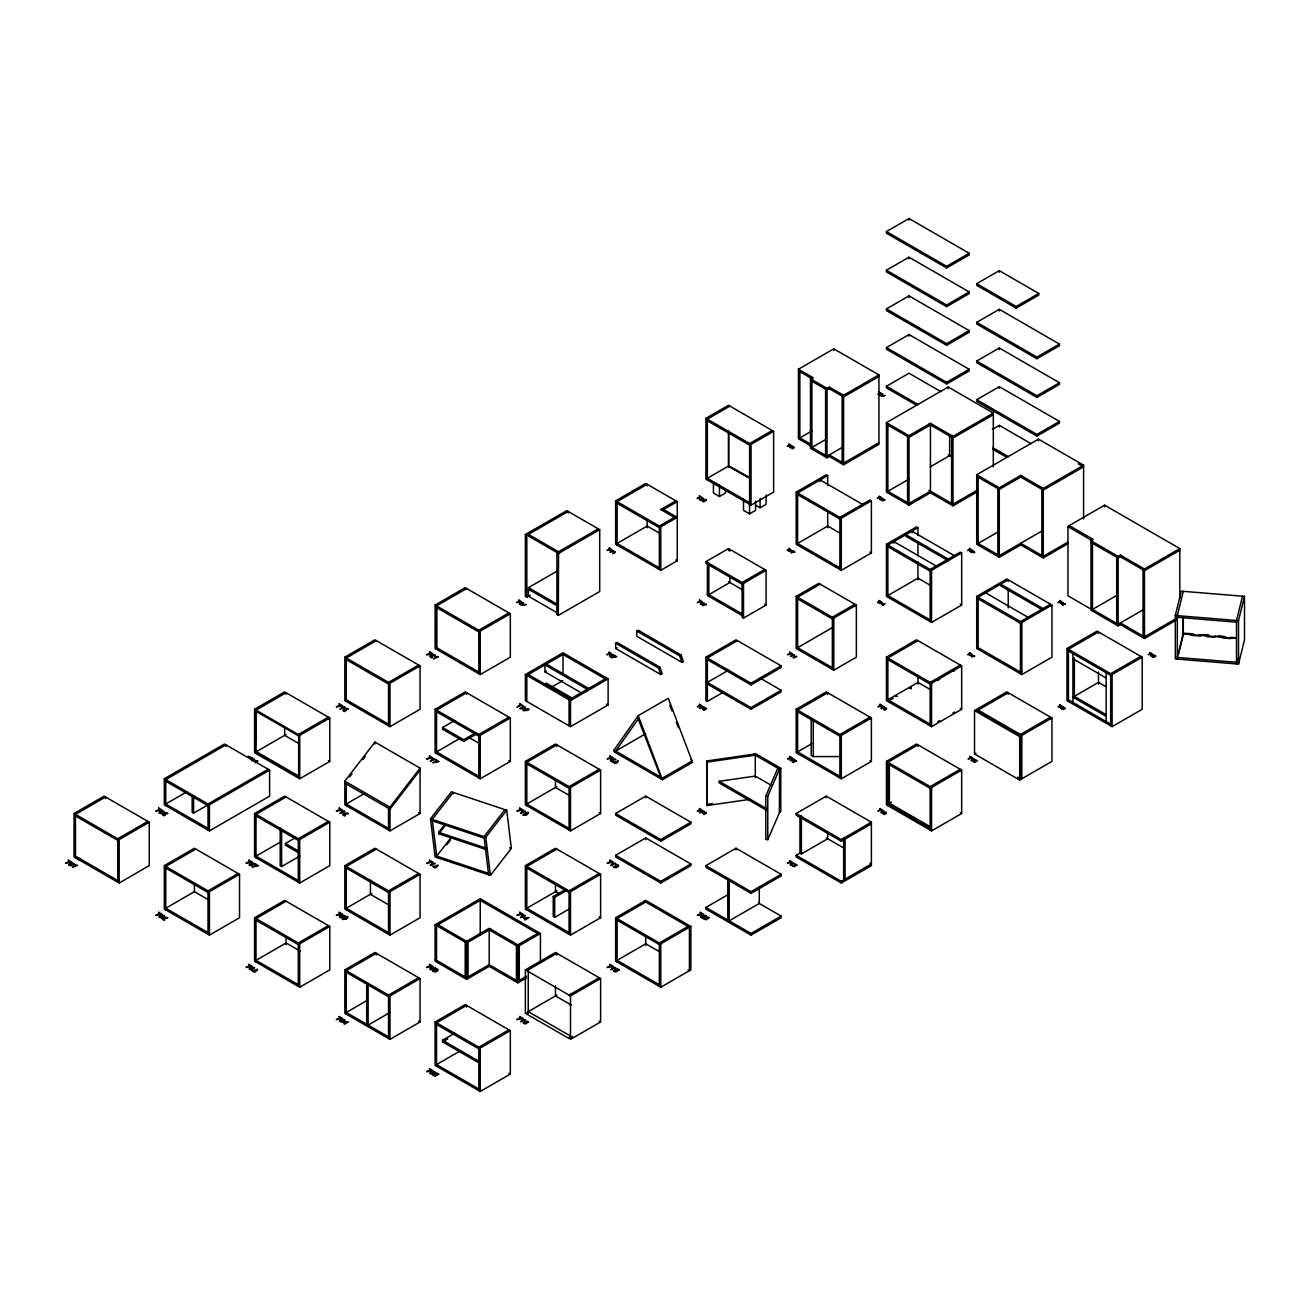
<?xml version="1.0" encoding="UTF-8"?>
<svg xmlns="http://www.w3.org/2000/svg" width="1310" height="1310" viewBox="0 0 1310 1310"><rect width="100%" height="100%" fill="white"/><g stroke="black" fill="none" stroke-linecap="round" stroke-linejoin="round"><path stroke-width="1.5" d="M911.154 687.111L909.746 688.077L911.105 687.341M1175.316 615.487L1181.309 591.17L1244.5 596.361L1244.5 639.788L1238.507 664.105L1175.316 658.914L1175.316 615.487L1238.507 620.678L1244.5 596.361M1183.307 591.334L1177.313 615.651L1177.313 659.077M1182.373 634.106L1183.225 634.171M1183.307 633.107L1193.082 634.286M1178.705 653.477L1183.307 634.76L1183.307 616.994M1242.502 596.197L1236.509 620.514L1236.509 663.941M1237.475 658.39L1236.509 662.287L1177.313 657.423L1183.094 633.958L1236.378 638.33M779.614 812.331L767.775 839.694L765.81 839.415L765.81 795.989L777.845 768.184M767.775 839.694L767.775 796.267L779.614 768.904L779.352 812.495L780.776 811.66L780.776 768.233L755.199 753.463L753.774 754.298L779.352 769.052L780.776 768.233M256.383 751.678L298.664 776.077L298.287 777.943L256.007 753.545L256.383 751.678L286.088 734.517M556.897 995.092L528.241 1011.647L526.8 1014.12L569.08 1038.519L572.617 1036.488M569.08 1038.519L570.505 1036.046L528.241 1011.647M896.024 696.085L897.284 696.445M613.997 750.106L638.216 715.653L668.297 698.295L692.515 762.355L662.434 779.728L613.997 751.76L613.997 750.106L662.434 778.075L692.515 760.701L690.861 759.751M662.434 779.728L638.216 715.653L638.216 718.961L615.651 751.072L645.732 733.698M344.841 781.169L374.938 742.082L420.068 768.135L420.068 813.51L389.971 830.884L344.841 804.831L344.841 781.169L389.971 807.222L389.971 830.884M349.655 776.863L352.062 773.735M362.903 759.669L365.31 756.541M389.971 807.222L420.068 768.135M420.068 770.083L389.971 809.171L344.841 783.118M430.499 818.799L451.442 791.813L506.724 810.235L511.342 848.389L490.382 875.375L435.117 856.953L430.499 818.799L485.764 837.221L490.382 875.375M486.78 849.764L438.834 833.782L438.654 832.325L444.712 824.53M438.834 833.782L444.892 825.971M451.475 837.024L436.688 856.085L488.466 873.344M446.726 844.835L450.427 840.07M504.972 809.645L484.012 836.631L488.63 874.785M485.764 837.221L506.724 810.235M79.026 858.672L76.979 858.672M911.072 688.389L909.779 687.799M79.664 858.705L78.911 859.737L80.532 860.064M886.444 231.559L909.009 218.541L969.187 253.272L969.187 254.926L946.622 267.96L886.444 233.213L886.444 231.559L946.622 266.307L969.187 253.272M886.444 270.237L909.009 257.202L969.187 291.95L969.187 293.604L946.622 306.638L886.444 271.89L886.444 270.237L946.622 304.984L969.187 291.95M886.444 308.914L909.009 295.88L969.187 330.628L969.187 332.281L946.622 345.3L886.444 310.568L886.444 308.914L946.622 343.662L969.187 330.628M705.91 418.316L728.475 405.281L773.62 431.334L773.62 492.134L751.039 505.169L705.91 479.116L705.91 418.316L751.039 444.368L773.62 431.334M729.916 406.1L707.334 419.135L707.334 479.935M811.136 446.055L798.429 438.719L798.429 369.24L833.782 348.82L878.928 374.889L878.928 444.368L843.574 464.788L829.279 456.535L827.019 457.829L810.464 448.282L810.464 378.786L812.724 377.493L812.724 379.13L798.429 370.894M530.255 595.215L526.8 597.196L525.375 596.377L525.375 534.529L566.755 510.638L599.702 529.666L599.702 591.514L558.322 615.389L556.897 614.57L556.897 552.722L598.261 528.831L598.261 530.484M525.375 534.529L526.8 535.348L568.18 511.473L568.18 513.111M976.72 283.68L999.284 270.646L1038.764 293.456L1038.764 295.094L1016.2 308.128L976.72 285.334L976.72 283.68L1016.2 306.474L1038.764 293.456M74.048 813.51L104.129 796.152L149.258 822.205L149.258 865.632L119.177 883.005L74.048 856.953L74.048 813.51L119.177 839.579L119.177 883.005M254.582 709.283L256.383 709.889L255.63 753.332L254.582 752.71L254.582 709.283L284.663 691.909L329.793 717.978L329.793 761.405L299.712 778.779L298.664 778.173L298.664 734.304M344.841 657.178L374.938 639.804L420.068 665.857L420.068 709.283L389.971 726.657L344.841 700.604L344.841 657.178L389.971 683.231L389.971 726.657M435.117 605.056L465.197 587.682L510.327 613.735L510.327 657.178L480.246 674.552L435.117 648.483L435.117 605.056L480.246 631.109L480.246 674.552M615.651 500.829L645.732 483.456L677.254 501.648L677.254 560.811L660.78 570.308L615.651 544.256L615.651 500.829L660.78 526.882L677.254 517.368L663.63 509.508L660.78 509.508L674.388 517.368M298.664 735.958L256.007 711.33L256.007 710.118L286.088 692.744L286.088 694.398M376.363 640.623L346.282 657.997L346.282 701.423M436.574 605.908L436.574 649.334L436.541 605.875L466.671 588.534M886.444 347.592L909.009 334.558L969.187 369.305L969.187 370.959L946.622 383.977L886.444 349.23L886.444 347.592L946.622 382.323L969.187 369.305M810.464 378.786L827.019 388.349L829.279 387.04L843.574 395.293L878.928 374.889M830.409 388.038L827.019 389.987L810.464 380.44M164.307 778.779L224.485 744.031L269.614 770.083L269.614 796.152L209.436 830.884L164.307 804.831L164.307 778.779L209.436 804.831L269.614 770.083M599.702 529.666L558.322 553.557L556.897 552.722M878.928 376.527L843.574 396.946L829.279 388.693L829.279 387.04M976.72 322.358L999.284 309.324L1059.462 344.072L1059.462 345.725L1036.898 358.743L976.72 323.996L976.72 322.358L1036.898 357.09L1059.462 344.072M728.786 466.344L750.286 477.904M660.78 509.508L675.829 500.829L675.829 502.483M663.63 509.508L677.254 501.648M556.783 612.589L528.454 596.246L528.454 587.65L557.814 570.702M916.542 405.281L886.444 387.907L886.444 386.253L909.009 373.235L940.875 391.625M186.986 791.748L165.748 804.012L208.012 828.411M812.118 430.826L799.87 437.9L799.87 371.712M877.798 394.294L880.107 392.967C883.464 394.539 877.045 390.839 879.763 392.771M79.075 859.851L77.847 858.689M251.913 760.864L254.697 759.243L253.501 758.965A3.242 1.867 0 0 1 251.815 758.801L251.094 759.227L252.732 759.472M147.833 821.37L117.753 838.744L117.753 882.187M256.007 710.118L298.287 734.517L328.368 717.143L328.368 718.797M675.829 516.549L659.356 526.063L659.356 569.49M149.258 822.205L117.753 840.398L75.472 815.999M298.664 734.73L299.712 735.352L329.793 717.978M420.068 665.857L388.546 684.049L346.282 659.65M510.327 613.735L478.772 631.96L436.574 607.562M255.139 762.731L257.939 761.11L256.727 760.832A3.242 1.867 0 0 1 255.041 760.668L254.32 761.094L255.958 761.339M713.442 481.834L713.442 493.002L719.452 496.49L725.478 493.002L725.478 489.285M825.431 439.636L811.905 447.447L811.905 381.259M192.177 795.252L192.177 812.331L193.602 813.15L207.586 805.077M976.72 361.02L999.284 348.002L1059.462 382.749L1059.462 384.387L1036.898 397.421L976.72 362.673L976.72 361.02L1036.898 395.767L1059.462 382.749M842.232 447.398L827.019 456.175L810.464 446.628M977.555 491.659L953.009 505.824L930.444 492.789L909.009 505.169L886.444 492.134L886.444 422.655L948.194 387.007L993.324 413.059L993.324 466.868M743.523 499.208L743.523 510.376L749.549 513.864L755.559 510.376L755.559 501.075M755.559 505.169L760.078 507.772L766.088 504.301L766.088 495M480.213 671.178L478.772 671.997L436.574 647.648M119.177 879.698L117.753 880.533L75.472 856.118M878.928 442.714L843.574 463.134L829.279 454.881L829.279 456.535M839.89 569.49L839.89 517.368L869.971 499.994L871.396 500.829L871.396 552.935L841.315 570.308L796.185 544.256L796.185 492.134L826.266 474.777L827.691 475.595L827.691 485.617M827.691 475.595L797.61 492.969L797.61 545.075M164.307 865.632L194.404 848.258L239.534 874.31L239.534 917.753L209.436 935.127L164.307 909.058L164.307 865.632L209.436 891.684L239.534 874.31M254.582 813.51L284.663 796.152L329.793 822.205L329.793 865.632L299.712 883.005L254.582 856.953L254.582 813.51L299.712 839.579L329.793 822.205M435.117 709.283L465.197 691.909L510.327 717.978L510.327 761.405L480.246 778.779L435.117 752.71L435.117 709.283L480.246 735.352L510.327 717.978M886.444 422.655L909.009 435.69L930.444 423.31L953.009 436.345L993.324 413.059M195.829 849.093L165.748 866.45L165.748 909.893M286.088 796.971L256.007 814.345L256.007 857.772M930.444 424.964L909.009 437.327L886.444 424.309M976.72 399.697L999.284 386.679L1059.462 421.411L1059.462 423.065L1036.898 436.099L976.72 401.351L976.72 399.697L1036.898 434.445L1059.462 421.411M742.099 584.162L705.91 563.284L705.91 561.63L728.475 548.595L766.088 570.308L766.088 605.056L743.523 618.091L742.099 617.256L742.099 582.524L764.663 569.49L764.663 571.144M525.375 674.552L562.989 652.822L608.118 678.891L608.118 704.944L570.505 726.657L525.375 700.604L525.375 674.552L570.505 700.604L608.118 678.891M564.413 653.657L526.8 675.37L526.8 701.423M475.89 734.337L463.691 741.378L442.551 729.179L442.551 727.525L454.75 720.484M587.207 689.306L544.944 664.907L544.944 671.85L546.368 671.031M544.944 684.017L546.368 683.181L572.781 698.443M615.651 643.275L617.075 642.457L659.945 667.199L662.205 673.717L660.78 674.552L615.651 648.483L615.651 643.275L658.521 668.034L660.78 674.552M636.775 631.076L638.216 630.241L681.085 655L683.345 661.517L681.92 662.336L636.775 636.283L636.775 631.076L679.661 655.819L681.92 662.336M992.341 429.352L999.284 425.341L1031.068 443.697M194.06 891.881L165.748 908.239L208.012 932.638M280.782 841.822L256.007 856.118L298.287 880.533M363.967 793.794L346.266 804.012L388.546 828.411M459.548 738.611L436.541 751.891L478.821 776.306M615.651 648.483L617.075 647.664M796.185 492.134L841.315 518.203L871.396 500.829M909.042 479.1L887.869 491.316L887.869 425.128M930.215 466.868L949.619 455.667L949.619 435.608M552.443 686.62L562.71 680.692M442.551 727.525L463.691 739.724L475.89 732.699M298.991 853.023L285.383 845.163L285.383 843.509L295.945 837.401M328.368 821.37L298.287 838.744L298.287 882.187M508.902 717.143L478.821 734.517L478.821 777.943M705.91 561.63L743.523 583.343L766.088 570.308M606.694 678.056L569.08 699.769L569.08 725.838L570.505 725.003M930.444 491.152L909.009 503.515L886.444 490.497M280.193 827.625L280.193 865.746L281.617 866.565L299.875 856.019M1067.814 543.781L1043.284 557.945L1020.703 544.911L999.284 557.29L976.72 544.256L976.72 474.76L1038.453 439.128L1083.583 465.181L1083.583 518.973M658.521 668.034L659.945 667.199M679.661 655.819L681.085 655M977.555 490.005L953.009 504.17L929.019 490.317M796.185 596.377L818.75 583.343L856.363 605.056L856.363 657.178L833.782 670.196L796.185 648.483L796.185 596.377L833.782 618.091L856.363 605.056M930.149 621.611L930.149 569.49L960.246 552.116L961.671 552.935L961.671 605.056L931.574 622.43L886.444 596.377L886.444 544.256L916.542 526.882L917.966 527.717L917.966 535.725M820.175 584.162L797.61 597.196L797.61 649.318M917.966 527.717L887.869 545.075L887.869 597.196M254.582 917.753L284.663 900.379L329.793 926.432L329.793 969.858L299.712 987.232L254.582 961.18L254.582 917.753L299.712 943.806L329.793 926.432M344.841 865.632L374.938 848.258L420.068 874.31L420.068 917.753L389.971 935.127L344.841 909.058L344.841 865.632L389.971 891.684L420.068 874.31M525.375 761.405L555.473 744.031L600.602 770.083L600.602 813.51L570.505 830.884L525.375 804.831L525.375 761.405L570.505 787.457L600.602 770.083M723.267 692.237L707.334 701.423L705.91 700.604L705.91 657.178L736.007 639.804L781.137 665.857L781.137 667.51L751.039 684.884L707.334 659.65M976.72 474.76L999.284 487.795L1020.703 475.432L1043.284 488.45L1083.583 465.181M286.088 901.198L256.007 918.572L256.007 961.999M376.363 849.093L346.266 866.45L346.266 909.893M737.432 640.623L707.334 657.997L707.334 701.423M1022.209 476.201L999.284 489.449L976.72 476.414M728.573 670.147L707.334 682.412L751.039 707.629L781.137 690.272L781.137 691.909L751.039 709.283L707.334 684.049M371.844 893.469L346.266 908.239L388.546 932.638M556.897 786.639L526.8 804.012L569.08 828.411M831.801 627.916L797.61 647.664L832.358 667.723M886.444 544.256L931.574 570.308L961.671 552.935M999.317 531.205L978.144 543.437L978.144 477.249M599.178 769.265L569.08 786.639L569.08 830.065M705.91 657.178L751.039 683.231L781.137 665.857M1041.614 531.189L999.284 555.636L976.72 542.602M1069.238 527.226L1069.238 525.588L1104.592 505.169L1179.819 548.595L1179.819 598.392M1067.961 526.669L1091.721 540.391L1091.721 609.527L1067.961 595.804L1067.961 526.669L1069.386 525.834M1067.814 542.127L1043.284 556.292L1020.703 543.257L1020.703 544.911M976.72 596.377L1006.801 579.004L1051.93 605.056L1051.93 657.178L1021.849 674.552L976.72 648.483L976.72 596.377L1021.849 622.43L1051.93 605.056M344.841 969.858L374.938 952.485L420.068 978.554L420.068 1021.98L389.971 1039.354L344.841 1013.285L344.841 969.858L389.971 995.928L420.068 978.554M525.375 865.632L555.473 848.258L600.602 874.31L600.602 917.753L570.505 935.127L525.375 909.058L525.375 865.632L570.505 891.684L600.602 874.31M615.651 813.51L645.732 796.152L690.861 822.205L690.861 823.859L660.78 841.233L615.651 815.164L615.651 813.51L660.78 839.579L690.861 822.205M796.185 709.283L826.266 691.909L871.396 717.978L871.396 761.405L841.315 778.779L796.185 752.71L796.185 709.283L841.315 735.352L871.396 717.978M886.444 657.178L916.542 639.804L961.671 665.857L961.671 709.283L931.574 726.657L886.444 700.604L886.444 657.178L931.574 683.231L961.671 665.857M908.714 645.191L909.811 644.553M556.897 849.093L526.8 866.45L526.8 909.893M917.966 640.623L887.869 657.997L887.869 701.423L893.191 698.361M1176.282 620.121L1144.465 638.494L1120.394 624.608L1118.134 625.902L1091.05 610.264L1091.05 540.784L1093.31 539.474L1069.238 525.588M526.538 977.882L517.859 982.893L489.203 966.338L466.622 979.372L435.117 961.18L435.117 924.778L480.246 898.726L540.424 933.473L540.424 962.08M481.671 899.544L436.541 925.613L436.541 960.345M1091.05 540.784L1118.134 556.423L1120.394 555.112L1144.465 569.015L1179.819 548.595M1121.507 556.111L1118.134 558.06L1091.05 542.438M435.117 924.778L465.197 942.152L489.203 928.299L519.284 945.673L519.284 980.42M615.651 855.299L645.732 837.925L690.861 863.978L690.861 865.632L660.78 883.005L615.651 856.953L615.651 855.299L660.78 881.352L690.861 863.978M367.52 1000.201L346.266 1012.466L388.546 1036.881M437.966 924.778L468.063 942.152L490.628 929.134M556.897 890.865L526.8 908.239L569.08 932.638M811.774 743.72L797.61 751.891L839.89 776.306M894.877 696.347L895.925 695.741M568.606 909.337L554.67 917.377L553.246 916.558L553.246 896.482L565.445 889.457M553.246 896.482L554.67 897.317L566.87 890.276M1179.819 550.249L1144.465 570.652L1120.394 556.766L1120.394 555.112M390.036 1012.433L368.126 1025.091L368.126 984.956M1116.153 595.772L1092.474 609.445L1092.474 543.257M539 932.638L516.435 945.673L516.435 980.42M468.063 942.152L468.063 976.9L466.622 976.081L465.197 976.9L465.197 942.152M489.203 966.338L489.203 929.953L517.859 946.491L540.424 933.473M435.117 959.526L466.622 977.719L489.203 964.7L517.859 981.239L526.538 976.228M1021.849 671.244L1020.424 672.063L978.144 647.664M1066.979 648.483L1097.076 631.109L1142.205 657.178L1142.205 709.283L1112.108 726.657L1066.979 700.604L1066.979 648.483L1112.108 674.535L1112.108 726.657M1143.499 609.608L1118.134 624.248L1091.05 608.626M435.117 1021.98L465.197 1004.606L510.327 1030.659L510.327 1074.102L480.246 1091.459L435.117 1065.407L435.117 1021.98L480.246 1048.033L510.327 1030.659M525.375 969.858L528.241 969.858L528.241 1013.285L525.375 1013.285L525.375 969.858L555.473 952.485L600.602 978.554L600.602 1021.98L570.505 1039.354L570.505 994.274M615.651 917.753L645.732 900.379L690.861 926.432L690.861 969.858L660.78 987.232L615.651 961.18L615.651 917.753L660.78 943.806L690.861 926.432M705.91 865.632L736.007 848.258L781.137 874.31L781.137 875.964L751.039 893.338L705.91 867.285L705.91 865.632L751.039 891.684L781.137 874.31M869.971 823.024L871.396 823.859L841.315 841.233L796.185 815.164L796.185 813.51L826.266 796.152L871.396 822.205L871.396 865.632L841.315 883.005L796.185 856.953L796.185 855.299L801.491 852.237M886.444 761.405L916.542 744.031L961.671 770.083L961.671 813.51L931.574 830.884L886.444 804.831L886.444 761.405L931.574 787.457L961.671 770.083M974.525 710.544L975.966 709.725L1021.096 735.778L1021.096 779.204L1019.671 780.039L974.525 753.971L974.525 710.544L1019.671 736.597L1021.096 735.778M645.732 902.033L617.075 918.572L617.075 961.999M1074.347 657.947L1072.923 658.783L1106.164 677.974M479.542 1063.229L442.551 1041.876L442.551 1040.222L454.75 1033.181M442.551 1041.876L447.791 1038.846M1176.282 618.484L1144.465 636.84L1120.394 622.954L1120.394 624.608M758.572 903.065L781.137 916.099L781.137 917.753L751.039 935.127L705.91 909.058L705.91 907.404L728.917 894.124M1140.781 656.343L1110.683 673.717L1110.683 725.838M459.548 1051.291L436.541 1064.588L478.821 1088.987M799.935 817.014L799.935 853.121L801.376 853.956L827.691 838.744L827.691 832.734M891.422 801.966L887.869 804.012L930.149 828.411M974.525 753.971L975.966 753.152M1142.205 657.178L1110.683 675.37L1068.403 650.955M508.902 1029.84L478.821 1047.214L478.821 1090.64M569.08 995.092L599.178 977.719M688.012 926.432L659.356 942.987L659.356 986.414M600.602 978.554L570.505 995.928L526.8 970.694L556.897 953.32L556.897 954.974M796.185 813.51L841.315 839.579L871.396 822.205M1051.93 717.978L1006.801 691.909L976.72 709.283L1021.849 735.352L1051.93 717.978L1051.93 761.405L1021.849 778.779L1020.424 777.943L1020.424 734.517L1050.505 717.143L1050.505 718.797M705.91 907.404L751.039 933.473L781.137 916.099M796.185 855.299L841.315 881.352L871.396 863.978L869.971 863.159M80.467 859.786C77.388 860.293 82.415 857.706 79.124 858.705M749.255 799.46L707.138 805.535L706.647 760.979L754.052 754.134M706.647 760.979L707.138 762.109L755.28 755.166L755.28 777.747M767.103 810.628L719.174 782.954L719.174 781.3L755.28 776.093L770.902 785.116M706.647 804.405L712.575 803.554M78.223 858.721L77.929 858.361M811.217 719.288L811.217 755.411L813.248 756.574L841.135 756.574M1177.313 617.305L1236.509 622.168M1187.253 633.434L1193.181 633.925M1203.038 634.728L1208.95 635.219M1218.824 636.021L1224.735 636.513M1199.01 634.777L1208.868 635.579M1214.779 636.07L1224.653 636.873M1230.565 637.364L1236.493 637.855M1190.986 635.301L1200.517 636.087M1206.608 636.594L1214.73 637.25M1222.557 637.904L1230.958 638.592M765.81 795.989L767.775 796.267M432.415 820.83L484.192 838.089M509.59 847.799L511.342 848.389M438.654 832.325L486.6 848.307M991.899 413.894L993.324 414.713L953.009 437.982L929.019 424.129M1078.376 463.822L1083.583 466.835L1043.284 490.104L1020.703 477.069L1020.703 475.432M886.444 386.253L918.31 404.659M992.603 447.545L1008.503 456.732M992.603 449.199L1006.735 457.354M948.194 454.848L951.666 456.846M798.429 369.24L812.724 377.493M798.429 437.065L811.136 444.401M1062.05 603.844C1066.389 602.092 1057.776 602.142 1061.084 603.615L1065.423 603.828L1062.803 605.335L1061.984 604.139M954.22 555.587L911.94 531.189L911.94 532.826M862.455 504.35L820.175 479.935L820.175 481.589M707.334 420.788L749.615 445.187M985.66 592.857L1027.941 617.256M936.175 566.018L893.895 541.603L893.895 543.257M797.61 494.623L839.89 519.022M887.869 546.728L930.149 571.144M978.144 598.85L1020.424 623.249M749.909 478.117L728.786 465.918L707.334 478.281L749.615 502.696M728.409 466.131L748.157 477.528M840.021 533.186L827.691 526.063L797.61 543.437L839.89 567.836M930.297 585.292L917.966 578.168L887.869 595.542L930.149 619.957M1105.542 686.473L1098.501 682.412L1072.923 697.166L1106.164 716.374M869.971 552.116L871.396 552.935M960.246 604.237L961.671 605.056M1074.347 696.347L1105.853 714.523M1068.403 699.769L1110.683 724.184M729.916 551.068L728.475 550.249L728.475 548.595M797.61 598.85L832.358 618.909M617.075 503.302L659.356 527.717M887.869 659.65L930.149 684.049M979.896 712.787L1018.656 735.156M658.963 532.875L647.156 526.063L617.075 543.437L659.356 567.836M930.297 689.518L917.966 682.412L887.869 699.769L930.149 724.184M960.246 708.464L961.671 709.283M728.475 581.689L742.262 589.647M764.663 604.237L766.088 605.056M909.746 687.865L910.941 688.733M675.829 559.976L677.254 560.811M707.416 593.856L741.869 613.751M741.869 615.405L707.416 595.51L707.416 562.416M1017.624 777.207L1021.096 779.204M558.551 553.426L528.454 536.052L528.454 534.398L558.551 551.772L558.322 615.389M760.16 678.154L781.137 690.272M797.61 711.756L839.89 736.171M887.869 763.877L930.149 788.292M869.971 760.57L871.396 761.405M960.246 812.691L961.671 813.51M528.454 587.65L556.783 603.992M528.454 589.287L556.783 605.646M929.887 826.528L889.375 803.145L889.375 765.024M605.269 678.891L562.989 654.476L562.989 674.519M546.368 664.072L588.649 688.487M606.694 704.125L608.118 704.944M544.944 671.85L581.935 693.203M826.266 837.925L843.624 847.947M719.174 781.3L767.103 808.974M528.241 674.552L571.356 699.262M436.541 711.756L478.821 736.171M526.8 763.877L569.08 788.292M468.718 737.383L479.296 743.474M508.902 760.57L510.327 761.405M569.555 795.596L555.473 787.457L555.473 779.434M599.178 812.691L600.602 813.51M346.282 699.769L388.546 724.184M644.307 901.198L689.437 927.251L689.437 970.694L688.012 969.858M526.8 868.104L569.08 892.519M617.075 920.226L659.356 944.625M298.762 743.474L284.663 735.352L284.663 727.312M328.368 760.57L329.793 761.405M418.643 812.691L420.068 813.51M558.993 893.731L555.473 891.684L555.473 883.66M599.178 916.918L600.602 917.753M659.831 951.944L645.732 943.806L617.075 960.345L659.356 984.76M256.007 752.333L298.287 776.732M249.49 757.082L248.261 756.361L252.273 757.868L250.341 757.557M537.558 933.473L480.246 900.379L480.246 935.127M256.007 815.999L298.287 840.398M346.266 868.104L388.546 892.519M571.324 1005.081L555.473 995.928L555.473 985.89M599.178 1021.161L600.602 1021.98M285.383 843.509L298.991 851.369M389.79 905.488L370.419 894.304L370.419 880.254M165.748 781.251L208.012 805.65M165.748 868.104L208.012 892.519M256.007 920.226L298.287 944.625M346.266 972.331L388.546 996.746M436.541 1024.453L478.821 1048.868M300.186 951.109L286.088 942.987L256.007 960.345L298.287 984.76M208.486 899.823L194.404 891.684L194.404 883.66M418.643 1021.161L420.068 1021.98M508.902 1073.267L510.327 1074.102M442.551 1040.222L479.542 1061.575M669.754 705.337L671.948 710.97M676.304 722.236L678.498 727.852M638.216 718.961L660.78 777.125M453.375 793.844L453.194 792.386L432.251 819.372L436.869 857.526M1238.507 620.678L1238.507 664.105M1183.094 616.863L1183.094 634.662M1144.465 569.015L1144.465 638.494M1143.024 569.834L1143.024 636.021M1118.134 556.423L1118.134 625.902M1116.709 557.241L1116.709 623.429M1106.164 672.767L1106.164 721.581M1104.592 505.169L1104.592 506.823M1098.501 633.598L1098.501 631.944L1068.403 649.318L1068.403 701.423M1098.501 672.03L1098.501 684.049M1074.347 658.848L1074.347 697.493M1072.923 653.575L1072.923 702.389M1050.505 605.875L1050.505 604.237L1020.424 621.611L1020.424 673.717M1043.284 488.45L1043.284 557.945M1041.843 489.285L1041.843 555.473M1038.453 439.128L1038.453 440.766M1036.898 357.09L1036.898 358.743M1036.898 395.767L1036.898 397.421M1036.898 434.445L1036.898 436.099M1021.849 622.43L1021.849 674.552M1021.849 735.352L1021.849 778.779M1019.671 736.597L1019.671 780.039M1016.2 306.474L1016.2 308.128M1008.225 581.476L1008.225 579.822L978.144 597.196L978.144 649.318M1008.225 589.844L1008.225 607.889M1008.225 694.398L1008.225 692.744L978.144 710.118L978.144 711.756M999.284 270.646L999.284 272.3M999.284 309.324L999.284 310.978M999.284 348.002L999.284 349.655M999.284 386.679L999.284 388.317M999.284 425.341L999.284 426.994M999.284 487.795L999.284 557.29M997.843 488.63L997.843 554.818M960.246 666.675L960.246 665.038L930.149 682.412L930.149 725.838M960.246 770.919L960.246 769.265L930.149 786.639L930.149 830.065M953.009 436.345L953.009 505.824M951.584 437.163L951.584 503.351M948.194 387.007L948.194 388.661M946.622 266.307L946.622 267.96M946.622 304.984L946.622 306.638M946.622 343.662L946.622 345.3M946.622 382.323L946.622 383.977M931.574 570.308L931.574 622.43M931.574 683.231L931.574 726.657M931.574 787.457L931.574 830.884M930.444 423.31L930.444 492.789M917.966 543.748L917.966 555.767M917.966 561.777L917.966 579.822M917.966 676.157L917.966 684.049M917.966 746.503L917.966 744.85L887.869 762.224L887.869 805.65M909.009 218.541L909.009 220.178M909.009 257.202L909.009 258.856M909.009 295.88L909.009 297.534M909.009 334.558L909.009 336.212M909.009 435.69L909.009 505.169M907.584 436.508L907.584 502.696M869.971 718.797L869.971 717.143L839.89 734.517L839.89 777.943M854.922 605.875L854.922 604.237L832.358 617.256L832.358 669.377M843.574 395.293L843.574 464.788M842.133 396.111L842.133 462.299M841.315 518.203L841.315 570.308M841.315 735.352L841.315 778.779M841.315 839.579L841.315 841.233M841.315 881.352L841.315 883.005M833.782 348.82L833.782 350.474M833.782 618.091L833.782 670.196M827.691 511.67L827.691 527.717M827.691 694.398L827.691 692.744L797.61 710.118L797.61 753.545M827.019 388.349L827.019 457.829M826.266 796.152L826.266 797.79M825.595 389.168L825.595 455.356M813.248 720.467L813.248 756.574M801.376 815.835L801.376 853.956M772.179 432.169L772.179 430.515L749.615 443.55L749.615 504.35M760.078 498.471L760.078 507.772M759.276 887.427L759.276 903.474L729.195 920.848L729.195 880.729M751.039 444.368L751.039 505.169M751.039 683.231L751.039 684.884M751.039 707.629L751.039 709.283M751.039 891.684L751.039 893.338M751.039 933.473L751.039 935.127M749.549 504.546L749.549 513.864M743.523 583.343L743.523 618.091M736.007 848.258L736.007 849.912M729.916 576.629L729.916 582.524L708.841 594.675L708.841 563.234M728.786 431.072L728.786 467.555M728.409 432.889L728.409 467.342M727.77 879.894L727.77 920.029M719.452 485.322L719.452 496.49M707.138 762.109L707.138 805.535M660.78 526.882L660.78 570.308M660.78 839.579L660.78 841.233M660.78 881.352L660.78 883.005M660.78 943.806L660.78 987.232M647.156 485.928L647.156 484.274L617.075 501.648L617.075 545.075M647.156 519.808L647.156 527.717M645.732 796.152L645.732 797.79M645.732 837.925L645.732 839.579M645.732 935.586L645.732 945.46M599.178 875.146L599.178 873.492L569.08 890.865L569.08 934.292M570.505 700.604L570.505 726.657M570.505 787.457L570.505 830.884M570.505 891.684L570.505 935.127M556.897 746.503L556.897 744.85L526.8 762.224L526.8 805.65M554.67 897.317L554.67 917.377M526.8 535.348L526.8 597.196M517.859 946.491L517.859 982.893M508.869 614.554L508.869 612.9L478.772 630.274L478.821 673.717M480.246 735.352L480.246 778.779M480.246 1048.033L480.246 1091.459M466.622 694.398L466.622 692.744L436.541 710.118L436.541 753.545M466.622 941.333L466.622 976.081M466.622 977.719L466.622 979.372M466.622 1007.079L466.622 1005.425L436.541 1022.799L436.541 1066.225M463.691 739.724L463.691 741.378M418.643 666.675L418.643 665.038L388.546 682.412L388.546 725.838M418.643 875.146L418.643 873.492L388.546 890.865L388.546 934.292M418.643 979.372L418.643 977.719L388.546 995.092L388.546 1038.519M389.971 891.684L389.971 935.127M389.971 995.928L389.971 1039.354M388.546 808.352L388.546 830.065M376.363 954.974L376.363 953.32L346.266 970.694L346.266 1014.12M374.938 742.082L374.938 744.031M366.702 984.137L366.702 1024.256M346.266 783.937L346.266 805.65M328.368 927.251L328.368 925.613L298.287 942.987L298.287 986.414M299.712 735.352L299.712 778.779M299.712 839.579L299.712 883.005M299.712 943.806L299.712 987.232M298.287 734.517L298.287 735.729M286.088 936.732L286.088 944.625M281.617 830.458L281.617 866.565M268.19 770.919L268.19 769.265L208.012 804.012L208.012 830.065M255.63 709.889L255.63 753.332M238.109 875.146L238.109 873.492L208.012 890.865L208.012 934.292M225.91 746.503L225.91 744.85L165.748 779.597L165.748 805.65M209.436 804.831L209.436 830.884M209.436 891.684L209.436 935.127M193.602 796.087L193.602 813.15M105.57 798.625L105.57 796.971L75.472 814.345L75.472 857.772M1061.951 708.808C1065.488 711.314 1065.816 705.009 1061.951 708.808M73.982 863.667L71.067 865.763L68.791 865.157A1.736 0.999 0 0 1 68.824 864.436L71.624 862.848L73.982 863.667M164.258 811.545L161.326 813.641L159.05 813.035A1.736 0.999 0 0 1 159.083 812.331L161.883 810.743L164.258 811.545M164.258 915.772L161.326 917.884L159.05 917.262A1.736 0.999 0 0 1 159.083 916.558L161.883 914.969L164.258 915.772M254.517 863.667L251.602 865.763L249.326 865.157A1.736 0.999 0 0 1 249.358 864.436L252.159 862.848L254.517 863.667M254.517 967.894L251.602 969.99L249.326 969.384A1.736 0.999 0 0 1 249.358 968.679L252.159 967.075L254.517 967.894M344.792 915.772L341.861 917.884L339.585 917.262A1.736 0.999 0 0 1 339.618 916.558L342.418 914.969L344.792 915.772M344.792 1019.999L341.861 1022.111L339.585 1021.489A1.736 0.999 0 0 1 339.618 1020.785L342.418 1019.196L344.792 1019.999M435.051 967.894L432.136 969.99L429.86 969.384A1.736 0.999 0 0 1 429.893 968.679L432.693 967.075L435.051 967.894M435.051 1072.12L432.136 1074.216L429.86 1073.611A1.736 0.999 0 0 1 429.893 1072.906L432.693 1071.318L435.051 1072.12M528.552 1021.865L525.637 1023.978L523.361 1023.356A1.736 0.999 0 0 1 523.394 1022.651L526.194 1021.063L528.552 1021.865M709.087 917.639L706.172 919.751L703.896 919.129A1.736 0.999 0 0 1 703.928 918.425L706.729 916.836L709.087 917.639M792.37 865.664L794.188 866.647L795.596 865.91L794.695 864.977L797.119 865.058L795.465 864.092C793.696 864.862 794.974 866.876 792.419 865.533M613.538 550.822C606.808 554.687 611.475 549.349 613.538 550.822M703.814 602.928C697.149 606.808 701.751 601.437 703.814 602.928M794.073 655.049C787.212 658.93 792.337 653.543 794.073 655.049M796.595 656.506C789.733 660.371 794.826 655.033 796.595 656.506M884.348 707.171C877.602 711.035 882.269 705.697 884.348 707.171M884.348 811.398C877.602 815.262 882.269 809.924 884.348 811.398M974.525 759.325C967.861 763.19 972.462 757.851 974.525 759.325M167.664 813.543C163.947 812.839 167.647 814.067 164.159 815.672A1.752 1.015 0 0 1 163.111 815.491C160.393 813.707 166.681 811.136 167.664 813.543M348.198 709.316C344.481 708.595 348.182 709.84 344.694 711.445A1.752 1.015 0 0 1 343.646 711.264C340.927 709.48 347.215 706.909 348.198 709.316M525.916 604.418C525.392 605.629 517.188 605.318 525.916 604.418M346.38 918.834C334.558 921.781 353.094 912.513 346.38 918.834M526.915 814.607C515.239 817.62 533.416 808.237 526.915 814.607M432.84 970.776C433.463 973.445 440.209 970.808 437.393 968.991A1.752 1.015 0 0 0 436.345 968.81C432.742 970.186 436.77 971.987 432.84 970.776M613.375 866.549C613.997 869.218 620.743 866.581 617.927 864.764A1.752 1.015 0 0 0 616.879 864.567C613.391 865.992 617.108 867.678 613.375 866.549M706.368 500.191C704.633 500.174 704.305 499.159 704.715 501.55C699.671 503.056 704.256 497.292 706.368 500.191M884.807 395.505C884.135 395.997 879.223 396.357 884.807 395.505M971.611 656.67C976.703 655.59 972.74 656.588 971.643 656.556M1152.194 656.588L1153.799 657.358L1154.765 656.654L1153.766 655.999L1155.96 656.097L1154.667 655.344C1153.422 656.114 1154.225 657.538 1152.194 656.588M699.507 499.372C700.948 502.401 706.188 497.276 701.456 498.078C704.944 498.668 700.064 500.485 699.507 499.372M789.046 551.215C793.467 552.607 793.172 549.283 789.046 551.215M879.321 603.32C883.873 604.532 883.317 601.552 879.321 603.32M971.627 552.378C976.196 553.59 975.541 550.642 971.627 552.378M969.58 655.442C973.788 656.85 974.051 653.69 969.629 655.327M973.33 761.454C976.834 763.37 972.822 759.44 975.77 759.865L977.424 760.815L974.673 760.684L975.721 761.978A1.785 1.032 0 0 1 975.049 762.305L973.33 761.454M938.173 679.939L939.581 679.12L938.173 679.939M938.173 721.712L939.581 720.893L938.173 721.712M953.205 671.244L954.613 670.392L953.254 671.129M953.205 713.033L954.613 712.165L953.238 712.967M167.631 917.835L163.291 918.916L164.88 919.833L164.143 920.259C157.888 917.246 168.81 916.836 167.631 917.835M348.165 813.592L343.826 814.673L345.414 815.59L344.677 816.015C338.422 813.019 349.344 812.609 348.165 813.592M435.198 655.393L430.859 656.474L432.447 657.374L431.71 657.817C425.455 654.803 436.377 654.394 435.198 655.393M523.345 603.009L519.939 603.844L520.61 604.909C516.549 603.222 523.656 601.798 523.345 603.009M613.669 655.18L610.214 656.048L610.886 657.112C606.792 655.262 614.112 654.034 613.669 655.18M615.635 759.554L611.377 760.619L612.933 761.519L612.196 761.945C606.055 758.981 616.797 758.572 615.635 759.554M705.992 915.968L701.652 917.049L703.241 917.966L702.504 918.392C696.249 915.379 707.171 914.969 705.992 915.968M794.155 863.585L790.749 864.42L791.404 865.484C787.343 863.798 794.45 862.373 794.155 863.585M706.401 708.595C702.455 712.951 701.423 706.205 706.401 708.595M884.758 603.975C881.63 607.463 880.746 602.043 884.758 603.975M883.267 813.575L886.264 812.904L883.267 813.575M525.441 707.482L525.179 708.006A1.768 1.015 0 0 1 524.377 708.383C513.405 710.298 525.163 705.32 525.441 707.482M528.667 709.349L528.405 709.873A1.768 1.015 0 0 1 527.602 710.249C516.631 712.165 528.389 707.187 528.667 709.349M703.912 707.187C694.464 710.871 702.979 705.009 703.912 707.187M704.01 811.463C694.398 815.229 703.028 809.252 704.01 811.463M884.807 499.781C879.157 502.958 883.349 498.127 884.807 499.781M1064.85 708.153L1062.377 709.005L1064.85 708.153M792.288 761.372L792.386 761.781A1.785 1.032 0 0 0 793.09 762.224L796.382 761.11L794.941 759.947A1.654 0.95 0 0 0 794.138 760.127C793.729 762.224 794.417 762.011 792.288 761.372M795.972 760.783L793.991 760.848L795.972 760.783M437.082 1075.068L435.231 1076.214L433.119 1075.543A1.719 0.999 0 0 1 433.004 1074.79L435.624 1075.395L434.298 1073.987L436.869 1072.972L438.981 1074.184L436.263 1074.184A1.752 1.015 0 0 1 436.967 1074.659L437.082 1075.068M617.616 970.841L615.765 971.987L613.653 971.299A1.719 0.999 0 0 1 613.538 970.563L616.158 971.168L614.832 969.76L617.403 968.745L619.515 969.957L616.797 969.957A1.752 1.015 0 0 1 617.501 970.432L617.616 970.841M69.741 864.813L72.967 863.667L69.741 864.813M160.017 812.691L163.242 811.545L160.164 812.511M160.017 916.935L163.242 915.772L160.017 916.935M250.275 864.813L253.501 863.667L250.275 864.813M250.275 969.04L253.501 967.894L250.275 969.04M340.551 916.935L343.777 915.772L340.551 916.935M340.551 1021.161L343.777 1020.015L340.551 1021.161M430.81 969.04L434.036 967.894L430.81 969.04M430.81 1073.267L434.036 1072.12L430.957 1073.087M524.311 1023.028L527.537 1021.882L524.311 1023.028M704.846 918.801L708.071 917.639L704.846 918.801M882.76 813.412C886.28 817.047 888.115 808.99 882.76 813.412M706.401 604.516C697.411 607.529 705.599 602.567 706.401 604.516M794.122 759.423C785.132 762.436 793.303 757.475 794.122 759.423M702.7 709.267L704.567 709.414L702.7 709.267M881.81 604.5L883.284 604.63L881.892 604.401M253.452 970.743C255.761 970.071 259.855 967.533 255.99 971.447A1.785 1.032 0 0 1 255.09 971.905L254.369 971.987A1.899 1.097 0 0 1 253.288 971.774L252.371 970.906A1.752 1.015 0 0 1 252.584 970.333L253.452 970.743M433.987 866.516C436.296 865.828 440.389 863.306 436.525 867.204A1.785 1.032 0 0 1 435.624 867.678L434.887 867.744A1.899 1.097 0 0 1 433.823 867.547L432.906 866.663A1.752 1.015 0 0 1 433.119 866.106L433.987 866.516M614.456 762.174C616.715 761.519 620.76 758.998 616.944 762.862A1.768 1.015 0 0 1 616.06 763.321L615.34 763.386A1.867 1.081 0 0 1 614.292 763.19L613.375 762.338A1.736 0.999 0 0 1 613.588 761.765L614.456 762.174M705.861 708.563L704.42 708.383L705.861 708.563M884.332 603.943L883.137 603.926L884.332 603.943M347.101 917.721L345.693 917.868L347.101 917.721M527.635 813.477L526.178 813.494L527.635 813.477M702.717 500.846L704.633 500.911L702.717 500.846M881.876 396.046L883.431 396.095L881.876 396.046M973.068 656.015L974.607 656.114L973.068 656.015M345.48 918.719L343.678 918.801L345.48 918.719M526.014 814.492L524.213 814.574L526.014 814.492M163.439 814.394L165.207 814.411L163.439 814.394M343.973 710.167L345.742 710.184L343.973 710.167M522.592 605.105L523.984 605.105L522.592 605.105M437.196 969.858L435.297 970.055L437.196 969.858M617.731 865.632L615.831 865.828L617.731 865.632M68.431 860.195L68.955 861.309L65.5 863.306L71.739 862.095L68.431 860.195M158.69 808.073L159.23 809.187L155.759 811.185L161.998 809.989L158.69 808.073M339.224 703.847L339.765 704.96L336.293 706.958L342.532 705.746L339.224 703.847M429.5 651.725L430.024 652.855L426.569 654.853L432.808 653.641L429.5 651.725M518.875 600.127L519.284 601.012L516.566 602.584L521.462 601.634L518.875 600.127M609.199 547.973L609.92 548.825L607.054 550.478L611.835 549.496L609.199 547.973M699.376 495.917L700.064 496.752L697.182 498.422L701.963 497.407L699.376 495.917M788.98 444.172L789.553 444.86L787.195 446.219L791.093 445.4L788.98 444.172M789.488 446.464L790.045 447.856L792.697 446.317L789.488 446.464M879.714 394.343L880.238 395.702L882.858 394.195L879.714 394.343M791.846 446.432L789.815 446.644L791.846 446.432M882.023 394.31L880.025 394.523L882.023 394.31M342.074 706.679L341.353 707.105L342.991 707.351L339.978 709.087L344.956 707.138L343.76 706.86A3.242 1.867 0 0 1 342.074 706.679M792.992 447.25C789.029 451.131 797.413 446.53 792.992 447.25M614.161 551.641L614.587 552.247C608.364 555.44 618.959 551.772 614.161 551.641M74.523 864.895L73.786 865.321L75.423 865.566L72.427 867.302L77.405 865.353L76.193 865.075A3.242 1.867 0 0 1 74.523 864.895M435.575 656.441L434.854 656.85L436.492 657.096L433.479 658.848L438.457 656.883L437.262 656.605A3.242 1.867 0 0 1 435.575 656.441M158.69 912.3L159.23 913.43L155.759 915.428L161.998 914.216L158.69 912.3M248.965 860.195L249.49 861.309L246.034 863.306L252.273 862.095L248.965 860.195M339.224 808.073L339.765 809.187L336.293 811.185L342.532 809.989L339.224 808.073M429.5 755.952L430.024 757.082L426.569 759.079L432.808 757.868L429.5 755.952M519.759 703.847L520.643 704.927L516.975 707.04L521.2 705.239L523.067 705.746L519.759 703.847M609.117 652.249L609.543 653.15L606.776 654.738L611.77 653.788L609.117 652.249M699.475 600.095L700.179 600.946L697.313 602.6L702.111 601.617L699.475 600.095M788.947 548.432L789.488 549.103L787.195 550.446L791.011 549.627L788.947 548.432M879.206 496.326L879.763 496.998L877.454 498.324L881.286 497.522L879.206 496.326M879.714 498.57L880.238 499.945L882.858 498.422L879.714 498.57M882.023 498.537L880.025 498.75L882.023 498.537M342.074 810.923L341.353 811.332L342.991 811.578L339.978 813.313L344.956 811.365L343.76 811.087A3.242 1.867 0 0 1 342.074 810.923M432.349 758.801L431.629 759.227L433.266 759.472L430.253 761.208L435.231 759.243L434.036 758.965A3.242 1.867 0 0 1 432.349 758.801M793.27 550.97L794.237 551.887L791.043 552.673L794.957 551.952L793.27 550.97M614.587 655.475L615.454 656.654L611.754 657.62L616.781 656.736L614.587 655.475M255.81 864.207L255.073 864.633L256.891 865.681L252.273 866.909L258.545 865.795L255.81 864.207M436.345 759.98L435.608 760.406L437.425 761.454L432.808 762.682L439.079 761.552L436.345 759.98M248.965 964.422L249.49 965.535L246.034 967.533L252.273 966.338L248.965 964.422M339.224 912.3L339.765 913.43L336.293 915.428L342.532 914.216L339.224 912.3M429.5 860.195L430.024 861.309L426.569 863.306L432.808 862.095L429.5 860.195M519.759 808.073L520.299 809.187L516.828 811.185L523.067 809.989L519.759 808.073M610.034 755.952L610.558 757.065L607.152 759.03L613.276 757.835L610.034 755.952M699.458 704.322L700.146 705.173L697.264 706.843L702.045 705.828L699.458 704.322M789.733 652.2L790.454 653.068L787.588 654.722L792.37 653.723L789.733 652.2M879.206 600.553L879.763 601.225L877.454 602.551L881.286 601.749L879.206 600.553M969.482 548.432L970.022 549.103L967.713 550.446L971.545 549.627L969.482 548.432M969.973 550.675L970.513 552.05L973.133 550.544L969.973 550.675M972.282 550.658L970.284 550.855L972.282 550.658M432.349 863.028L431.629 863.454L433.266 863.699L430.253 865.435L435.231 863.487L434.036 863.208A3.242 1.867 0 0 1 432.349 863.028M522.608 810.923L521.888 811.332L523.525 811.578L520.512 813.313L525.49 811.365L524.295 811.087A3.242 1.867 0 0 1 522.608 810.923M339.224 1016.527L339.765 1017.657L336.293 1019.655L342.532 1018.443L339.224 1016.527M429.5 964.422L430.024 965.535L426.569 967.533L432.808 966.338L429.5 964.422M519.759 912.3L520.299 913.43L516.828 915.428L523.067 914.216L519.759 912.3M610.034 860.195L610.558 861.309L607.103 863.306L613.342 862.095L610.034 860.195M699.458 808.548L700.162 809.416L697.231 811.119L702.111 810.071L699.458 808.548M789.701 756.459L790.405 757.311L787.556 758.965L792.337 757.982L789.701 756.459M880.009 704.322L880.713 705.173L877.847 706.827L882.645 705.844L880.009 704.322M969.482 652.658L970.022 653.346L967.713 654.673L971.545 653.87L969.482 652.658M1059.741 600.553L1060.298 601.225L1057.989 602.551L1061.821 601.749L1059.741 600.553M1062.557 602.764L1060.56 602.977L1062.557 602.764M522.608 915.15L521.888 915.559L523.525 915.805L520.512 917.54L525.49 915.592L524.295 915.313A3.242 1.867 0 0 1 522.608 915.15M612.883 863.028L612.163 863.454L613.8 863.699L610.788 865.435L615.765 863.487L614.57 863.208A3.242 1.867 0 0 1 612.883 863.028M883.251 708.612L884.25 709.627C883.071 711.788 890.898 706.368 883.251 708.612M702.684 812.904L703.748 813.952C702.553 816.146 710.757 810.481 702.684 812.904M1064.588 603.943L1062.59 604.156L1064.588 603.943M886.035 708.595L883.579 708.841L886.035 708.595M343.367 1021.964L344.317 1024.273L348.493 1021.865L343.367 1021.964M523.902 917.737L524.851 920.046L529.027 917.639L523.902 917.737M705.631 812.871L703.093 813.133L705.631 812.871M346.495 1022.128L344.121 1022.389L346.495 1022.128M527.029 917.884L524.655 918.163L527.029 917.884M429.5 1068.649L430.024 1069.762L426.569 1071.76L432.808 1070.565L429.5 1068.649M519.759 1016.527L520.299 1017.657L516.828 1019.655L523.067 1018.443L519.759 1016.527M610.034 964.422L610.558 965.535L607.103 967.533L613.342 966.338L610.034 964.422M700.293 912.3L700.834 913.43L697.362 915.428L703.601 914.216L700.293 912.3M789.668 860.703L790.094 861.587L787.375 863.159L792.272 862.209L789.668 860.703M880.009 808.548L880.713 809.4L877.847 811.054L882.645 810.071L880.009 808.548M970.186 756.492L970.89 757.344L968.024 758.998L972.822 758.015L970.186 756.492M1059.741 704.78L1060.298 705.451L1057.989 706.794L1061.821 705.975L1059.741 704.78M1150.049 652.642L1150.606 653.313L1148.297 654.656L1152.129 653.837L1150.049 652.642M1060.248 707.023L1060.772 708.399L1063.392 706.892L1060.248 707.023M1150.557 654.885L1151.081 656.261L1153.701 654.754L1150.557 654.885M1062.557 707.007L1060.56 707.203L1062.557 707.007M1152.865 654.853L1150.868 655.066L1152.865 654.853M522.608 1019.376L521.888 1019.802L523.525 1020.048L520.512 1021.784L525.49 1019.819L524.295 1019.54A3.242 1.867 0 0 1 522.608 1019.376M612.883 967.255L612.163 967.681L613.8 967.926L610.788 969.662L615.765 967.713L614.57 967.435A3.242 1.867 0 0 1 612.883 967.255M1042.989 608.577L1000.709 584.162L1000.709 585.816L1042.989 610.231L1042.989 608.577M948.211 559.059L905.93 534.66L905.93 536.314L948.211 560.713L948.211 559.059M845.065 839.055L843.64 838.236L843.64 878.355L845.065 879.19L845.065 839.055"/></g></svg>
